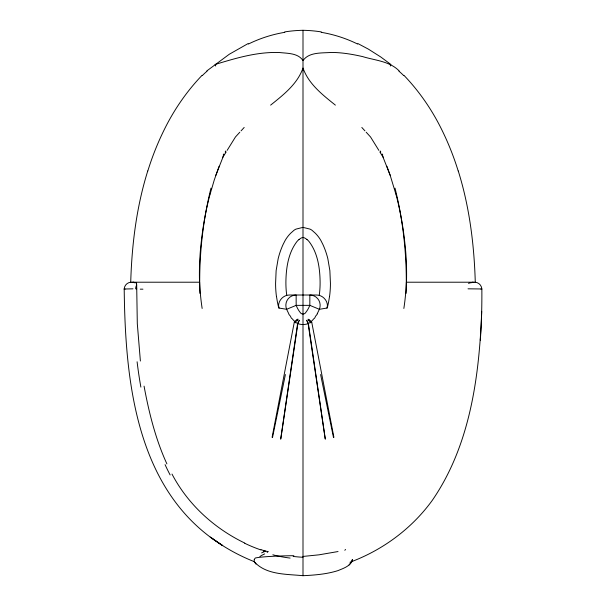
<?xml version="1.0" encoding="UTF-8"?>
<svg xmlns="http://www.w3.org/2000/svg" width="606" height="606" viewBox="0 0 606 606"><rect width="100%" height="100%" fill="white"/><g stroke="black" fill="none" stroke-linecap="round" stroke-linejoin="round"><path stroke-width="0.91" d="M278.555 306.007C278.442 300.197 283.646 294.948 289.433 295.016L316.567 295.016C322.354 294.948 327.558 300.197 327.445 306.007M308.234 323.346L306.931 324.043A20.672 20.612 0 0 1 303.909 324.483L302.091 324.49A20.672 20.612 0 0 1 299.069 324.036L297.773 323.346M136.441 282.941A11.885 0.674 -88.9 0 1 136.683 285.07L137.304 323.657L140.387 361.024M406.118 293.357C407.179 258.012 403.581 222.485 395.021 188.163M481.702 311.31C479.293 376.584 470.142 445.455 432.199 500.48C411.769 528.652 382.553 550.195 349.98 562.239M480.316 340.208L480.346 339.565C481.596 322.74 481.952 305.863 481.861 289.001C481.611 285.381 478.596 282.282 474.915 282.214M319.256 295.349L319.301 295.039A92.574 92.574 0 0 0 320.104 282.487C319.976 268.375 317.862 253.088 309.075 241.567A18.938 18.938 0 0 0 307.037 239.537M280.699 439.032L297.614 323.475M280.783 438.964L297.932 323.225L295.463 322.672A17.476 17.453 -3 0 1 294.743 322.536L294.281 322.271L295.236 322.066A14.574 14.559 -1.3 0 0 295.811 321.975L296.145 321.862M329.535 296.387L328.694 301.462A93.597 93.566 -86.1 0 1 327.24 308.007L319.377 309.302L309.833 305.356L296.167 305.356L286.623 309.302L278.768 308.007A93.597 93.566 86.1 0 1 277.313 301.462L276.465 296.387M272.094 437.335L294.258 322.362M272.526 437.434L285.396 374.538M352.351 559.649C350.889 566.087 343.405 568.314 338.042 570.587C326.717 574.2 314.802 575.109 303 575.7C286.562 574.033 265.958 575.056 254.149 561.603C238.794 555.55 224.303 547.46 211.047 537.636L210.184 537.045C134.661 480.437 125.245 376.038 124.2 288.994C124.351 285.358 127.434 282.282 131.085 282.214M210.979 188.163C202.419 222.485 198.821 258.012 199.882 293.357M209.941 194.731L214.274 179.967L219.13 166.241M352.351 559.649L351.73 561.898L349.079 564.981M147.743 170.99C136.486 206.949 131.828 244.65 130.722 282.214L199.632 282.214A236.961 236.961 0 0 0 202.146 308.462M390.294 66.024L390.878 64.471L380.773 56.987L368.425 49.154L357.888 43.564M254.187 559.671L254.308 561.414M215.827 175.293L223.978 154.583L222.728 157.477M333.906 437.335L311.757 322.316L310.764 322.066A14.574 14.559 1.3 0 1 310.189 321.975L309.855 321.862M225.197 152.083L225.72 151.015M298.357 322.331L299.372 320.271M254.285 559.459L255.24 558.028A49.556 3.272 0 0 1 293.872 555.687M298.099 322.521L299.22 320.407M224.197 155.106L226.152 151.954M227.136 150.379L235.454 136.979L239.809 132.222M297.932 319.173L296.69 321.036L297.925 319.188M241.059 130.866L244.173 127.465M295.001 321.468L296.766 319.551M201.995 75.402C186.913 91.135 174.407 109.254 164.703 128.76A278.033 277.828 -61.5 0 0 147.803 171.006M206.866 70.887L229.31 54.237L248.119 43.564M270.624 105.126C283.358 94.877 297.417 84.045 303 68.031C308.583 84.045 322.642 94.877 335.376 105.126M311.757 322.316L311.257 322.536A17.476 17.453 3 0 1 310.537 322.672L308.068 323.24L325.217 438.964M468.468 283.313L472.695 282.214M261.603 552.892L265.572 551.127L267.958 551.543M471.241 282.707L473.453 282.214M310.393 321.483L311.052 321.263A14.112 14.105 10.7 0 0 311.802 321.021L313.764 318.817A7.136 7.136 0 0 0 314.537 318.195A2.947 2.947 0 0 0 314.953 317.567L315.4 316.529A2.886 2.886 0 0 1 315.718 316.006A6.984 6.984 0 0 1 316.105 315.552L316.317 315.325A4.984 4.984 0 0 0 317.196 314.022M338.042 551.543L319.036 554.823L303 556.437M481.831 289.017L480.906 289.085M326.914 308.045L326.96 308.037A17.854 12.931 -15 0 0 327.316 306.022M124.169 289.024L132.987 288.827M481.694 288.971L468.021 288.82M132.547 282.214L135.88 282.699M133.305 282.214L136.441 282.79L136.017 282.722M136.736 288.82L135.646 288.82A6.893 5.484 -90 0 1 136.683 285.062M125.101 289.092L124.215 289.032M279.04 308.037L279.086 308.045A17.854 12.931 15 0 1 278.684 306.022M265.004 550.952L261.042 549.68M295.607 321.483L294.948 321.263A14.112 14.105 -10.7 0 1 294.198 321.021L292.236 318.817A7.136 7.136 0 0 1 291.463 318.195A2.947 2.947 0 0 1 291.047 317.567L290.6 316.529A2.886 2.886 0 0 0 290.282 316.006A6.984 6.984 0 0 0 289.895 315.552L289.683 315.325A4.984 4.984 0 0 1 288.804 314.022L288.759 313.787A14.718 14.711 0 0 0 288.267 312.704L286.623 309.302A10.34 10.31 88.8 0 1 296.152 295.016L296.152 295.19M244.794 543.074C214.176 528.334 187.807 504.306 171.998 474.066M210.184 537.045L222.697 545.635L211.047 537.636M399.134 70.887C389.56 61.145 375.106 60.433 362.668 56.608C352.291 54.237 341.701 52.434 331.027 52.449C321.68 53.199 309.068 51.911 303 60.585C298.22 53.101 287.797 53.419 279.949 52.571C257.755 51.548 236.113 58.093 215.122 64.471L215.706 66.024M404.005 75.402C419.087 91.135 431.593 109.254 441.297 128.76A278.033 277.828 61.5 0 1 458.197 171.006M309.234 319.551L310.999 321.468M361.827 127.465L364.941 130.866M366.191 132.222L370.546 136.979L378.864 150.379M254.035 561.444L255.967 564.088M379.848 151.954L381.803 155.106M306.78 320.407L307.901 322.521M308.371 323.445L325.301 439.032M306.628 320.271L307.643 322.331M380.28 151.015L380.803 152.083M166.892 463.885C155.575 439.244 148.993 412.709 144.061 386.136M383.272 157.477L382.022 154.583L390.173 175.293L396.059 194.731M386.87 166.241L390.173 175.293M458.265 170.99C469.514 206.949 474.172 244.65 475.278 282.214L406.368 282.214A236.961 236.961 0 0 1 403.854 308.462M320.604 374.538L333.482 437.434M286.744 295.349L286.699 295.016A92.574 92.574 0 0 1 285.896 282.487C286.032 268.375 288.138 253.088 296.925 241.567A18.938 18.938 0 0 1 298.963 239.537M296.152 295.417L296.167 305.356L296.879 306.984A26.111 26.111 0 0 0 299.864 312.037C301.265 314.756 304.75 314.802 306.113 312.014A26.111 26.111 0 0 0 309.105 306.977L309.833 305.356L309.848 295.016A10.34 10.31 -88.8 0 1 319.377 309.302L317.733 312.704A14.718 14.711 0 0 0 317.233 313.779M321.256 31.898A133.987 133.979 31.4 0 0 303 30.3L303 575.7M199.525 282.214A275.844 275.844 0 0 1 201.457 240.309A322.331 322.301 -76.3 0 1 209.903 194.723M202.237 75.644A83.507 76.924 -45.7 0 1 207.085 71.152M223.228 155.098A146.235 145.379 -69.5 0 1 223.728 154.022M284.744 31.898A133.987 133.979 -31.4 0 1 303 30.3M248.362 44.056A130.691 129.752 -7.2 0 1 284.812 32.315M406.474 282.214A275.844 275.844 0 0 0 404.543 240.309A322.331 322.301 76.3 0 0 396.097 194.723M398.915 71.152A83.507 76.924 45.7 0 1 403.763 75.644M382.272 154.022A146.235 145.379 69.5 0 1 382.772 155.098M321.188 32.315A130.691 129.752 7.2 0 1 357.638 44.056M290.107 558.081A39.413 8.242 3.7 0 1 272.859 554.77M302.977 557.278A45.708 11.612 3.4 0 1 293.168 556.437M263.299 551.134A40.67 1.939 8 0 1 265.731 551.172M345.473 549.445A49.73 2.636 -15.7 0 1 344.746 550.225M267.148 552.452A22.922 2.227 -40.6 0 1 268.049 551.634M134.29 282.866A11.938 0.583 -88.7 0 1 134.335 282.707M140.244 289.16A55.707 1.144 1.4 0 1 142.94 289.176M140.872 387.12A393.142 332.065 -80.3 0 1 137.1 361.774M170.127 474.952A204.351 195.799 18.1 0 1 165.067 464.628M260.951 549.937A146.955 144.554 -42.6 0 1 244.695 543.264M259.868 556.528A26.8 9.999 -10.8 0 1 264.648 553.914M276.427 296.395A99.528 99.52 89.9 0 1 275.586 283.381L276.131 270.617L278.162 258.717A78.507 78.485 -86.3 0 1 283.093 244.476L285.108 240.521A34.883 34.845 -76.3 0 1 290.63 233.272L293.963 230.31A12.824 12.817 13.2 0 1 296.046 229.098L303 227.371L309.954 229.098A12.824 12.817 -13.2 0 1 312.037 230.31L315.37 233.272A34.883 34.845 76.3 0 1 320.9 240.521L322.9 244.483A78.507 78.485 86.3 0 1 327.838 258.717L329.869 270.617L330.437 283.381A99.528 99.52 -89.9 0 1 329.573 296.395M299.038 239.612A7.81 7.81 0 0 1 302.955 237.423A7.81 7.81 0 0 1 306.962 239.612M309.333 321.059L308.068 319.173L309.31 321.036"/></g></svg>
